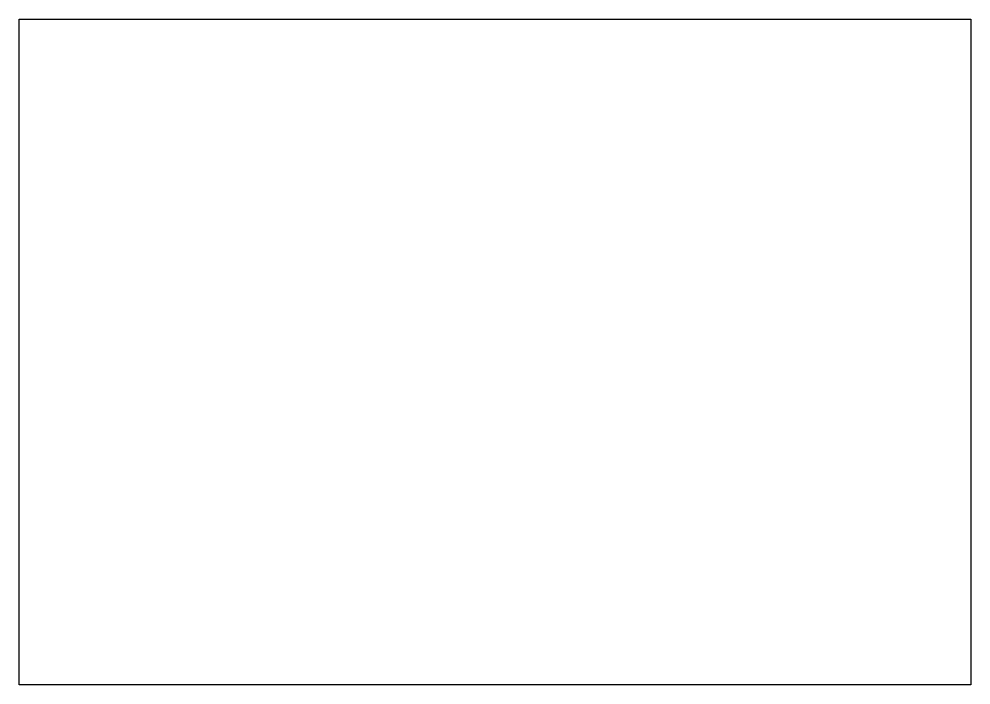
# Model space of a CAD drawing. Header units: metres. Extents: x 53.935 to 54.065, y -9.042 to -8.951.
import ezdxf

# ---------------------------------------------------------------- set-up
doc = ezdxf.new("R2010")
doc.units = ezdxf.units.M
doc.layers.get('0').update_dxf_attribs({"true_color": 0xadadad})

msp = doc.modelspace()

# ---------------------------------------------------------------- linework, layer by layer
msp.add_lwpolyline([(53.93483, -8.95141), (54.06473, -8.95141), (54.06473, -9.04234), (53.93483, -9.04234)], close=True)

doc.saveas('drawing.dxf')
